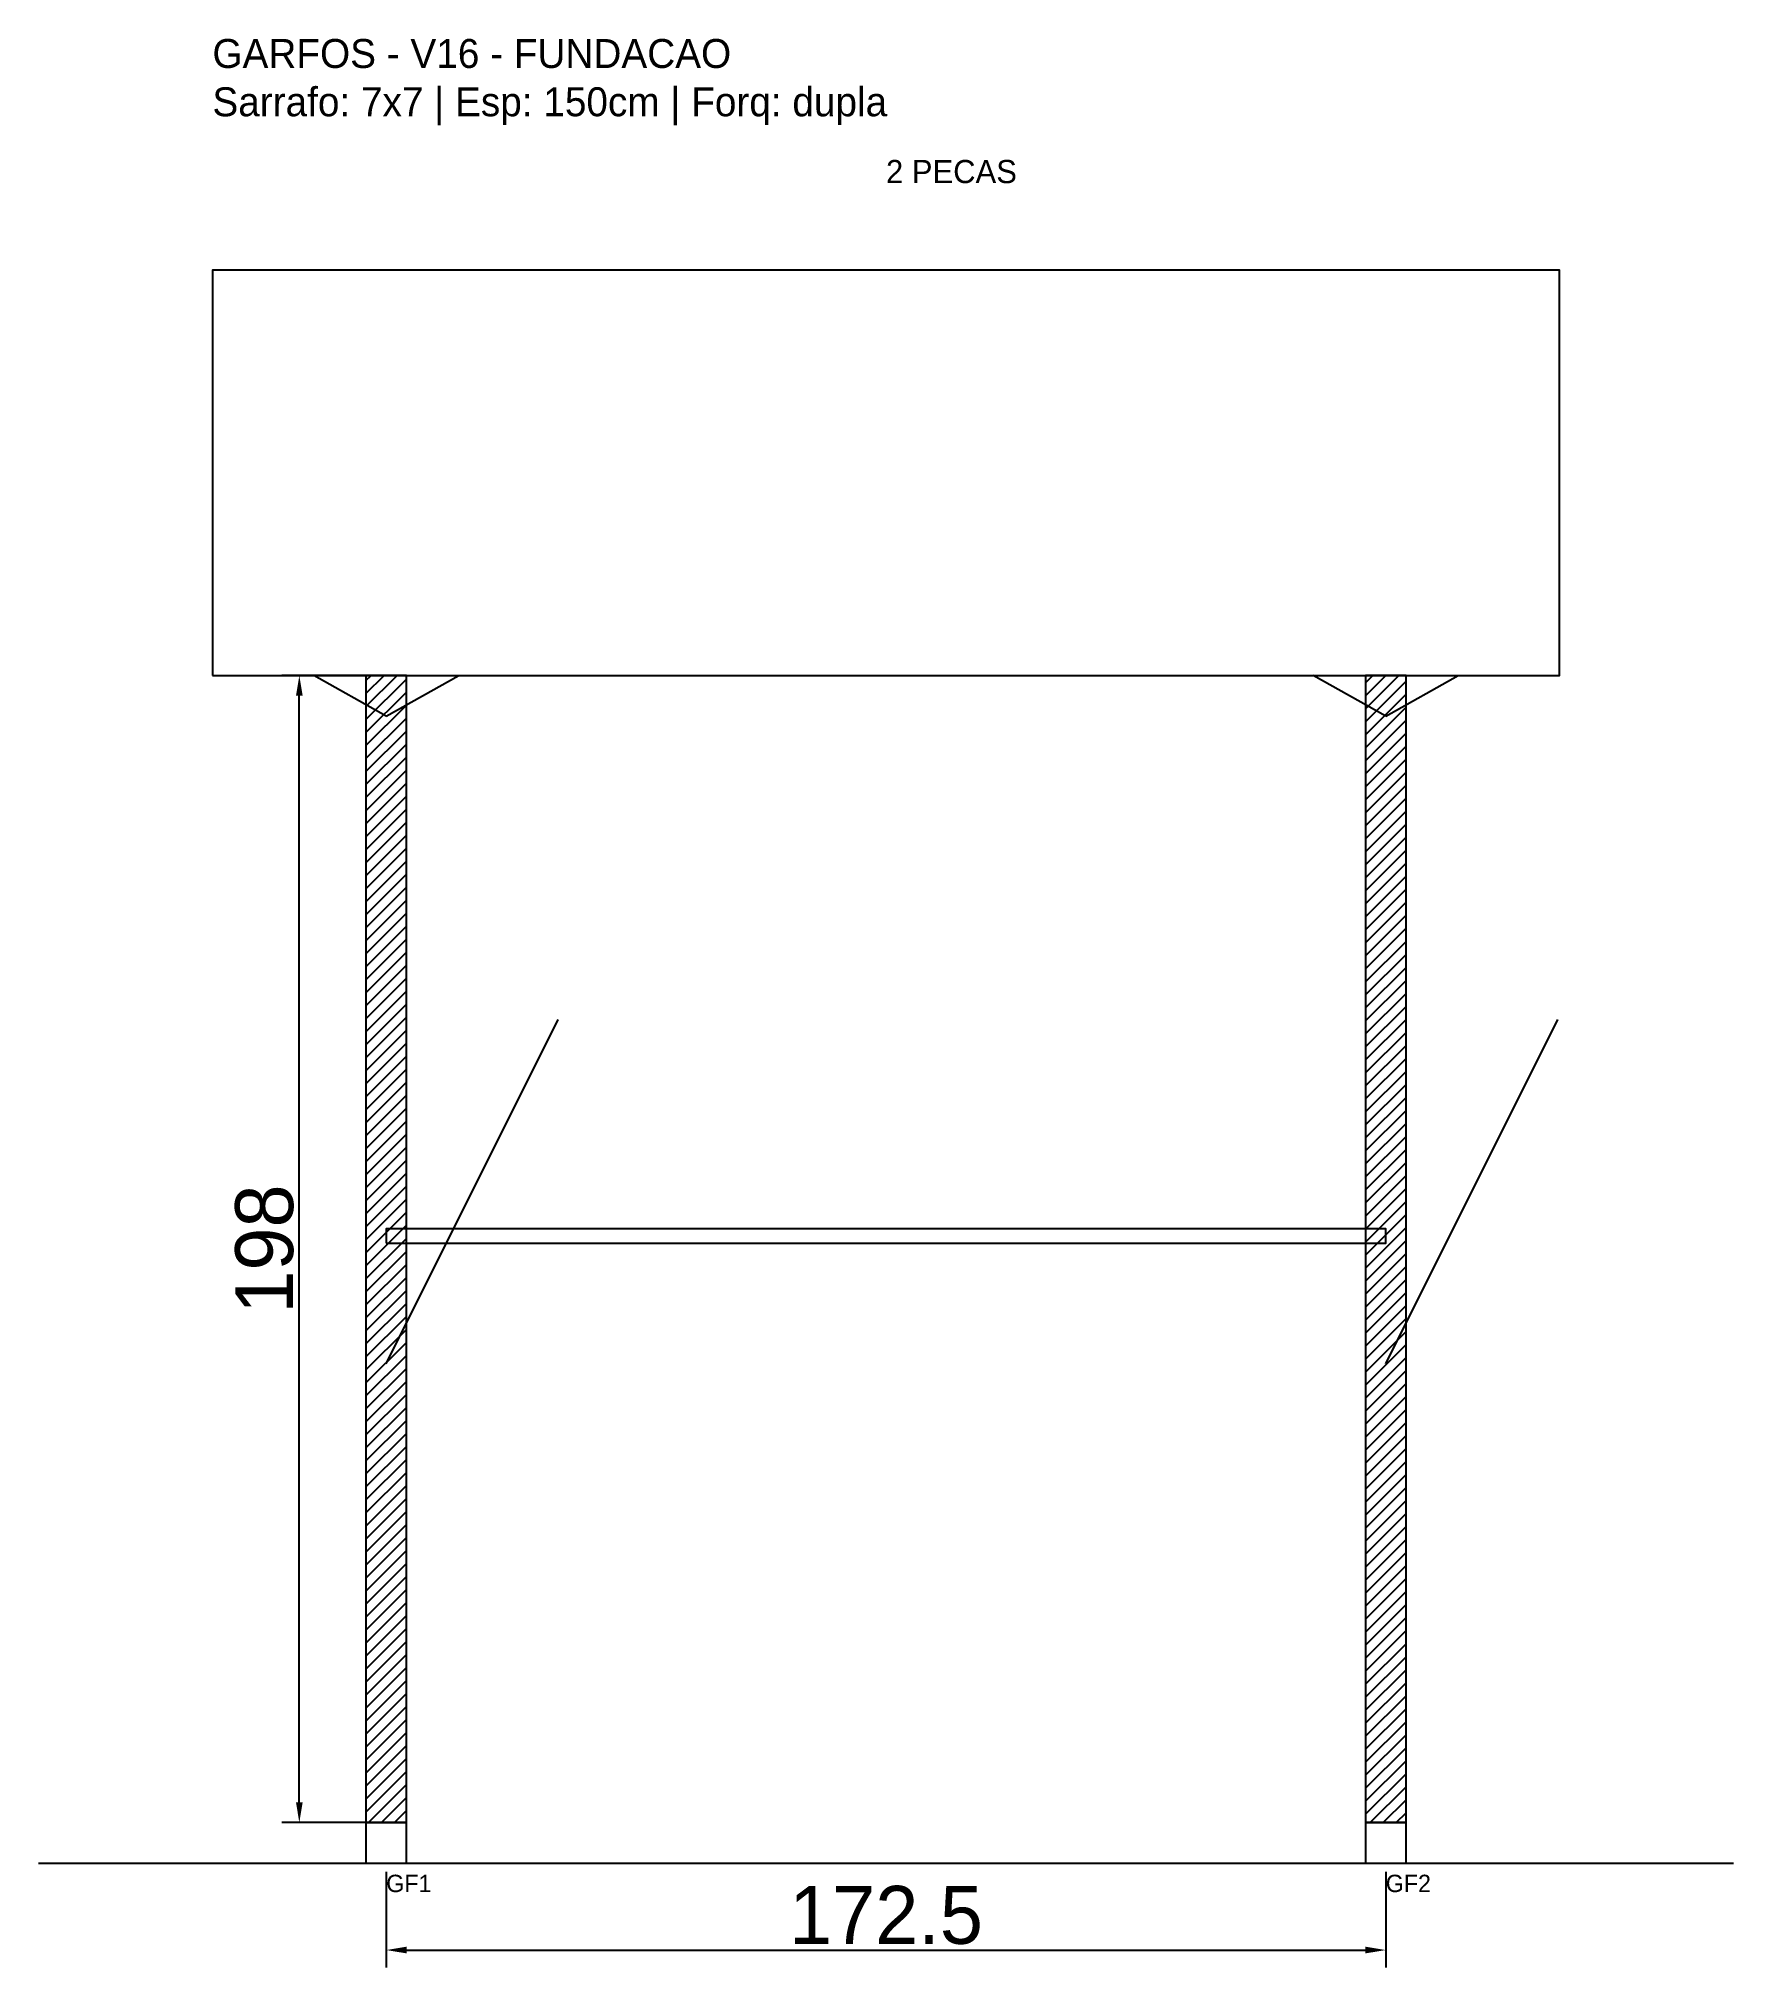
# Model space of a CAD drawing. Header units: metres. Extents: x -30 to 262, y -25 to 308.
import ezdxf

# ---------------------------------------------------------------- set-up
doc = ezdxf.new("R2010")
doc.units = ezdxf.units.M
for name, color, linetype in [('BARRA_ANCORAGEM', 1, 'Continuous'), ('COTA', 241, 'Continuous'), ('GARFOS OK', 3, 'Continuous'), ('NOME DA VIGA', 6, 'Continuous'), ('SARR_7x7', 40, 'Continuous'), ('TIRAS REESCORAMENTO', 252, 'Continuous'), ('VIGAS', 3, 'Continuous')]:
    doc.layers.add(name, color=color, linetype=linetype)
doc.dimstyles.new('EZ DXF', dxfattribs={"dimtxt": 10, "dimasz": 3.5, "dimexe": 3, "dimexo": 1.5, "dimgap": 1, "dimtad": 1, "dimdec": 1, "dimdsep": 46, "dimcen": 2.5, "dimazin": 3, "dimtfac": 1, "dimtmove": 0, "dimatfit": 3})

msp = doc.modelspace()

# ---------------------------------------------------------------- hatches: boundary and pattern name
at = {"layer": 'COTA'}
h = msp.add_hatch(dxfattribs=at)
h.set_pattern_fill('ANSI31', scale=0.5)
h.paths.add_polyline_path([(26.5, 0), (33.5, 0), (33.5, 198), (26.5, 198)])
h = msp.add_hatch(dxfattribs=at)
h.set_pattern_fill('ANSI31', scale=0.5)
h.paths.add_polyline_path([(199, 0), (206, 0), (206, 198), (199, 198)])

# ---------------------------------------------------------------- linework, layer by layer
at = {"layer": 'BARRA_ANCORAGEM'}
for p, q in [((30, 79.2), (59.7, 138.6)), ((202.5, 79.2), (232.2, 138.6))]:
    msp.add_line(p, q, dxfattribs=at)
at = {"layer": 'GARFOS OK'}
for p, q in [((30, 191), (17.5, 198)), ((17.5, 198), (42.5, 198)), ((30, 191), (42.5, 198)), ((202.5, 191), (190, 198)), ((190, 198), (215, 198)), ((202.5, 191), (215, 198))]:
    msp.add_line(p, q, dxfattribs=at)
at = {"layer": 'GARFOS OK', "linetype": 'CONTINUOUS'}
msp.add_line((-30, -7), (262.5, -7), dxfattribs=at)
at = {"layer": 'GARFOS OK'}
for points in [[(26.5, 0), (33.5, 0), (33.5, 198), (26.5, 198), (26.5, 0)], [(199, 0), (206, 0), (206, 198), (199, 198), (199, 0)]]:
    msp.add_lwpolyline(points, dxfattribs=at)
at = {"layer": 'SARR_7x7'}
for points in [[(26.5, -7), (33.5, -7), (33.5, 0), (26.5, 0), (26.5, -7)], [(199, -7), (206, -7), (206, 0), (199, 0), (199, -7)]]:
    msp.add_lwpolyline(points, dxfattribs=at)
at = {"layer": 'TIRAS REESCORAMENTO'}
msp.add_lwpolyline([(30, 100), (202.5, 100), (202.5, 102.5), (30, 102.5), (30, 100)], dxfattribs=at)
at = {"layer": 'VIGAS'}
msp.add_lwpolyline([(0, 198), (232.5, 198), (232.5, 268), (0, 268), (0, 198)], dxfattribs=at)

# ---------------------------------------------------------------- texts
at = {"layer": 'NOME DA VIGA'}
for s, height, p in [('2 PECAS', 4, (116.25, 283)), ('GF1', 3, (30, -12)), ('GF2', 3, (202.5, -12))]:
    msp.add_text(s, height=height, dxfattribs=at).set_placement(p)
at = {"layer": 'NOME DA VIGA', "insert": (0, 293), "char_height": 5, "attachment_point": 7}
msp.add_mtext('GARFOS - V16 - FUNDACAO\\PSarrafo: 7x7 | Esp: 150cm | Forq: dupla', dxfattribs=at)

# ---------------------------------------------------------------- dimensions: what is measured, and where the dimension line sits
at = {"layer": 'COTA'}
msp.add_linear_dim(base=(15, 0), p1=(30, 0), p2=(30, 198), angle=90, dimstyle='EZ DXF', dxfattribs=at).render()
msp.add_linear_dim(base=(30, -22), p1=(30, -7), p2=(202.5, -7), dimstyle='EZ DXF', dxfattribs=at).render()

doc.saveas('drawing.dxf')
